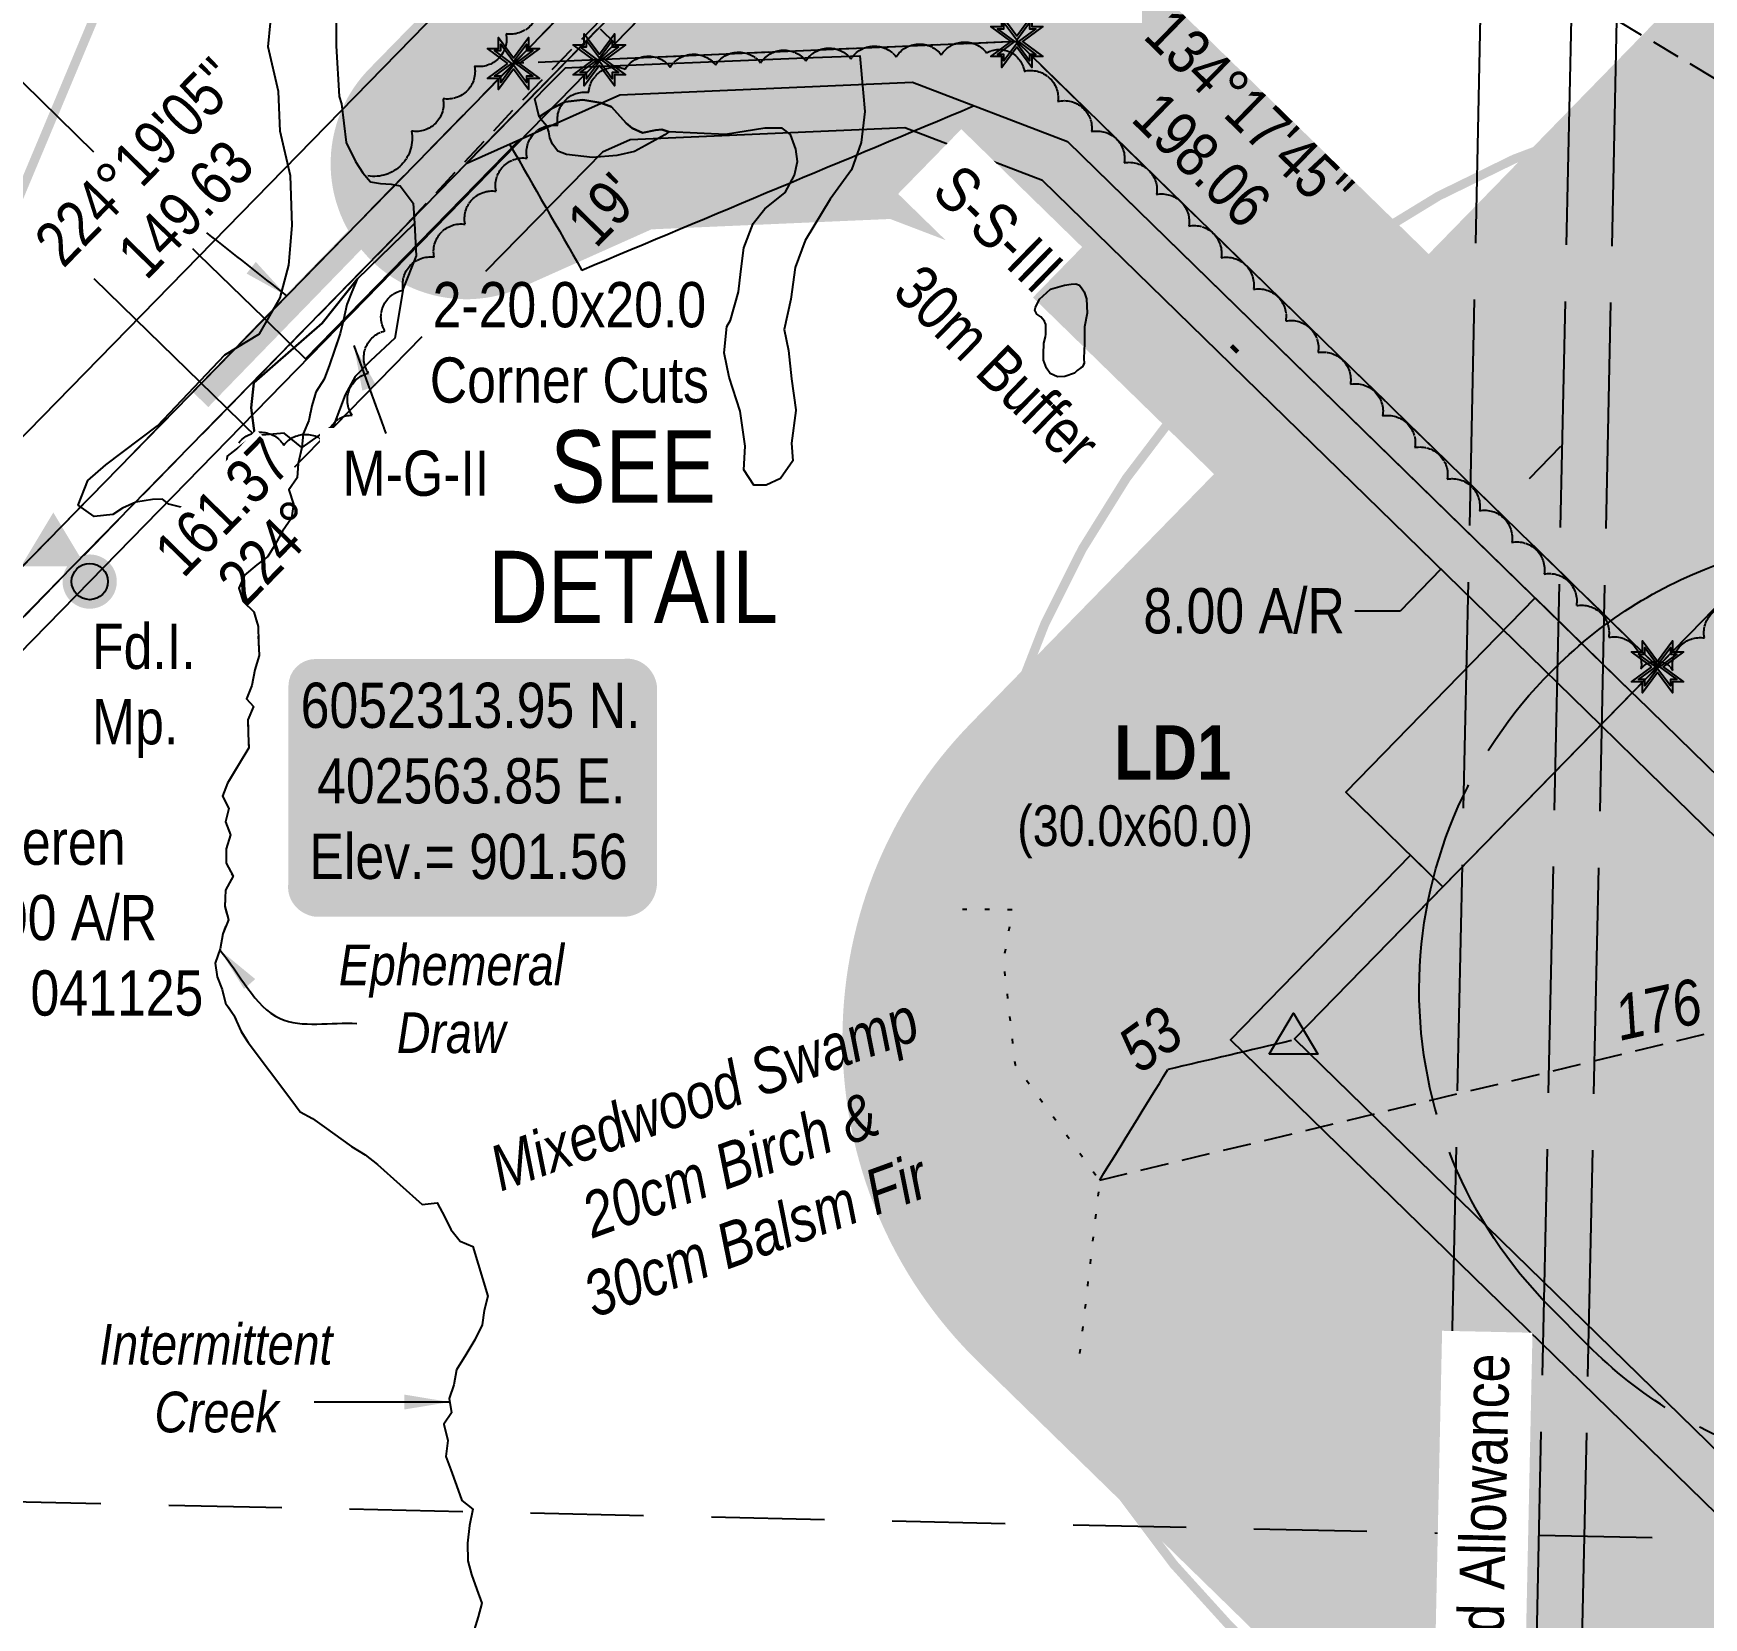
# Model space of a CAD drawing. Extents: x 393916 to 404684, y 6048329 to 6056646.
# Drawn here: x 402551.4 to 402920.7, y 6052084.9 to 6052435.2 of the extents above; entities that cross this region are included whole.
import ezdxf
from ezdxf.enums import TextEntityAlignment as Align

# ---------------------------------------------------------------- set-up
doc = ezdxf.new("R2010")
doc.units = 0
doc.header["$LTSCALE"] = 5
doc.header["$PDMODE"] = 34
doc.header["$PDSIZE"] = 0.03
for name, pattern in [('0', [1, 1, 0]), ('DASHDOT2', [12.7, 6.35, -3.175, 0, -3.175]), ('foc-ACCESSROAD', [3.75, 2.5, -1.25]), ('foc-BUFFER', [16.75, 15, -1.75]), ('foc-LSD', [8, 5, -3]), ('foc-TIELINE', [1.875, 1.25, -0.625]), ('foc-TOPO', [1, 0.2, -0.8]), ('foc-TOPO-ephemeral', [6.25, 3.125, -0.625, 0.625, -0.625, 0.625, -0.625]), ('foc-UNSURVEYED', [12.5, 10, -2.5]), ('UG_PIPE', [1.875, 1.25, -0.625])]:
    doc.linetypes.add(name, pattern=pattern)
doc.layers.get('Defpoints').update_dxf_attribs({"color": 9})
for name, color, linetype in [('AS-PIPE-UG', 44, 'UG_PIPE'), ('AS-ROADS', 254, 'Continuous'), ('AS-WILDLIFE', 131, 'DASHDOT2'), ('AUX-BUFFER', 7, 'foc-BUFFER'), ('C-RW', 13, 'Continuous'), ('DETAIL-T', 7, 'Continuous'), ('F-AR', 190, 'foc-ACCESSROAD'), ('F-RW', 190, 'Continuous'), ('F-WS', 190, 'foc-ACCESSROAD'), ('L-BD', 7, 'Continuous'), ('L-DETAIL-T', 3, 'Continuous'), ('L-MON', 1, 'Continuous'), ('L-ROAD-T', 7, 'Continuous'), ('L-SECTION-LSD', 7, 'foc-LSD'), ('L-TIE', 7, 'foc-TIELINE'), ('L-USEC', 7, 'foc-UNSURVEYED'), ('P-BUFFER-H 30m', 51, 'Continuous'), ('P-FNC BUFFER-T', 40, 'Continuous'), ('P-PROPOSED', 10, 'Continuous'), ('P-PROPOSED-H', 21, 'Continuous'), ('P-TEMP-BLOCKS', 250, 'Continuous'), ('P-TEMP-BLUE', 146, 'Continuous'), ('P-TXT', 4, 'Continuous'), ('T-BUSH', 110, '0'), ('T-CREEK', 160, 'Continuous'), ('T-CREEK-TEXT', 170, 'Continuous'), ('T-DRAW', 143, 'foc-TOPO-ephemeral'), ('T-LOW-AREA', 48, 'foc-TOPO'), ('T-TIE', 201, 'foc-TIELINE'), ('WETLAND', 143, 'Continuous'), ('WETLAND-T', 146, 'Continuous')]:
    doc.layers.add(name, color=color, linetype=linetype)
for name, color, linetype, lineweight in [('F-AR-T', 190, 'Continuous', 9), ('T-TEXT', 48, 'Continuous', 18), ('T-TIE-T', 201, 'Continuous', 18)]:
    doc.layers.add(name, color=color, linetype=linetype, lineweight=lineweight)
doc.layers.add('P-TEMP-BLUE-H', color=7, linetype='Continuous', true_color=0x99e6ff)
doc.styles.add('80', font='ARIALN.TTF', dxfattribs={"height": 10})
doc.styles.add('80CG', font='ARIALN.TTF', dxfattribs={"height": 10})
doc.styles.add('80L', font='ARIALN.TTF', dxfattribs={"height": 10})
doc.styles.add('80LS', font='ARIALNI.TTF', dxfattribs={"height": 10})
doc.styles.add('BOLD', font='ARIALNB.TTF')
doc.styles.add('foc-LtypeFont', font='ARIALN.TTF', dxfattribs={"height": 7.35})
doc.linetypes.add('foc-TOPO-flowdirection-NOLINE', pattern='A,0,[">",foc-LtypeFont,S=0.3,R=0,X=0,Y=-0.945],-20,[">",foc-LtypeFont,S=0.3,R=0,X=0,Y=-0.945],0', length=20)
doc.dimstyles.new('Compass 5 000', dxfattribs={"dimscale": 5, "dimtxt": 9, "dimasz": 2, "dimexe": 0.2, "dimexo": 0.0625, "dimgap": 0.5, "dimtad": 0, "dimtih": 1, "dimtoh": 1, "dimzin": 0, "dimdsep": 46, "dimtxsty": '80CG', "dimcen": 0.1, "dimse1": 1, "dimse2": 1, "dimclrd": 256, "dimclrt": 256, "dimaunit": 1, "dimadec": 4, "dimazin": 0, "dimtfac": 0.06, "dimtofl": 0, "dimtmove": 0, "dimatfit": 1, "dimfxl": 0.2, "dimtolj": 1, "dimtzin": 0, "dimlwd": -1, "dimarcsym": 0})

# ---------------------------------------------------------------- blocks, each defined once
blk = doc.blocks.new('fdia')
at = {"color": 255, "const_width": 1}
blk.add_lwpolyline([(-0.5, 0, 1), (0.5, 0, 1)], format="xyb", close=True, dxfattribs=at)
blk = doc.blocks.new('Fdiaa')
blk.add_blockref('fdia', (0, 0))
blk = doc.blocks.new('fdib')
at = {"color": 1, "const_width": 1.6}
blk.add_lwpolyline([(-0.4, 0, 1), (0.4, 0, 1)], format="xyb", close=True, dxfattribs=at)
at = {"color": 1}
blk.add_circle((0, 0), 0.8, dxfattribs=at)
blk = doc.blocks.new('Fdibb')
blk.add_blockref('fdib', (0, 0))
blk = doc.blocks.new('fdicc')
for name in ['Fdibb', 'Fdiaa']:
    blk.add_blockref(name, (0, 0))
blk = doc.blocks.new('FDI')
blk.add_blockref('fdicc', (0, 0))
blk = doc.blocks.new('*D432')
at = {"layer": 'Defpoints', "color": 0, "transparency": 16777216}
for p in [(402495.06, 6052262.15), (402497.86, 6052253.56), (402500.78, 6052256.56)]:
    blk.add_point(p, dxfattribs=at)
at = {"layer": 'F-AR-T', "transparency": 16777216}
for p, q in [((402484.98, 6052266.14), (402477.83, 6052273.13)), ((402505.01, 6052246.58), (402512.16, 6052239.59)), ((402512.16, 6052239.59), (402522.16, 6052239.59))]:
    blk.add_line(p, q, dxfattribs=at)
for points in [[(402486.15, 6052267.34), (402483.82, 6052264.95), (402492.13, 6052259.15)], [(402506.17, 6052247.77), (402503.84, 6052245.38), (402497.86, 6052253.56)]]:
    blk.add_solid(points, dxfattribs=at)
at = {"layer": 'F-AR-T', "transparency": 16777216, "insert": (402556.5, 6052239.59), "char_height": 10, "attachment_point": 5, "style": '80CG'}
blk.add_mtext('\\A1;Veren\\P8.00 A/R\\PLOC 041125', dxfattribs=at)
blk = doc.blocks.new('*U475')
h = blk.add_hatch(color=254)
edge = h.paths.add_edge_path()
edge.add_line((-34, -28.5), (34, -28.5))
edge.add_arc((34, -22.5), 6, 270, 360)
edge.add_line((40, -22.5), (40, 21))
edge.add_arc((34, 21), 6, 0, 90)
edge.add_line((34, 27), (-34, 27))
edge.add_arc((-34, 21), 6, 90, 180)
edge.add_line((-40, 21), (-40, -22.5))
edge.add_arc((-34, -22.5), 6, 180, 270)
at = {"color": 1, "flags": 128}
blk.add_lwpolyline([(-34, -28.5, 3, 3, 0), (34, -28.5, 3, 3, 0.414214), (40, -22.5, 3, 3, 0), (40, 21, 3, 0, 0.414214), (34, 27, 0, 0, 0), (-34, 27, 0, 0, 0.414214), (-40, 21, 0, 0, 0), (-40, -22.5, 0, 3, 0.414214)], format="xyseb", close=True, dxfattribs=at)
blk.add_lwpolyline([(-33.8, -12.03, 0, 10, 0), (0, 0, 5, 5, 0)], format="xyseb", dxfattribs=at)
at = {"color": 1, "style": '80'}
blk.add_attdef('ENTER_TEXT_001', (-35.99, -5), '', height=10, dxfattribs=at)
blk = doc.blocks.new('STRIA')
blk.add_hatch(color=255).paths.add_polyline_path([(-0.041, 1.521), (-1.475, -0.867), (1.392, -0.867)])
blk = doc.blocks.new('STRIAA')
blk.add_blockref('STRIA', (0, 0))
blk = doc.blocks.new('STRIB')
at = {"color": 1}
blk.add_solid([(-1.121, -0.667), (-0.041, 1.133), (1.039, -0.667)], dxfattribs=at)
blk = doc.blocks.new('STRIBB')
blk.add_blockref('STRIB', (0, 0))
blk = doc.blocks.new('STRICC')
for name in ['STRIAA', 'STRIBB']:
    blk.add_blockref(name, (0, 0))
blk = doc.blocks.new('fdspike')
blk.add_blockref('STRICC', (0, 0))
blk = doc.blocks.new('TEMP')
h = blk.add_hatch(color=255)
h.dxf.hatch_style = 1
h.paths.add_polyline_path([(0, 0.251), (-0.666, 1.152), (-0.666, 0.666), (-1.152, 0.666), (-0.251, 0), (-1.152, -0.666), (-0.666, -0.666), (-0.666, -1.152), (0, -0.251), (0.666, -1.152), (0.666, -0.666), (1.152, -0.666), (0.251, 0), (1.152, 0.666), (0.666, 0.666), (0.666, 1.152)])
h.paths.add_polyline_path([(0.566, 0.849), (0.566, 0.566), (0.849, 0.566), (0.083, 0), (0.849, -0.566), (0.566, -0.566), (0.566, -0.849), (0, -0.083), (-0.566, -0.849), (-0.566, -0.566), (-0.849, -0.566), (-0.083, 0), (-0.849, 0.566), (-0.566, 0.566), (-0.566, 0.849), (0, 0.083)], flags=16)
h = blk.add_hatch(color=1)
h.dxf.hatch_style = 1
h.paths.add_polyline_path([(0, 0.083), (-0.566, 0.849), (-0.566, 0.566), (-0.849, 0.566), (-0.083, 0), (-0.849, -0.566), (-0.566, -0.566), (-0.566, -0.849), (0, -0.083), (0.566, -0.849), (0.566, -0.566), (0.849, -0.566), (0.083, 0), (0.849, 0.566), (0.566, 0.566), (0.566, 0.849)])
at = {"color": 1}
for p, q in [((-0.083, 0), (0.083, 0)), ((0, 0.083), (0, -0.083))]:
    blk.add_line(p, q, dxfattribs=at)
at = {"color": 255, "flags": 128}
blk.add_lwpolyline([(-0.251, 0), (-1.152, 0.666), (-0.666, 0.666), (-0.666, 1.152), (0, 0.251), (0.666, 1.152), (0.666, 0.666), (1.152, 0.666), (0.251, 0), (1.152, -0.666), (0.666, -0.666), (0.666, -1.152), (0, -0.251), (-0.666, -1.152), (-0.666, -0.666), (-1.152, -0.666)], close=True, dxfattribs=at)
at = {"color": 1, "flags": 128}
blk.add_lwpolyline([(-0.083, 0), (-0.849, 0.566), (-0.566, 0.566), (-0.566, 0.849), (0, 0.083), (0.566, 0.849), (0.566, 0.566), (0.849, 0.566), (0.083, 0), (0.849, -0.566), (0.566, -0.566), (0.566, -0.849), (0, -0.083), (-0.566, -0.849), (-0.566, -0.566), (-0.849, -0.566)], close=True, dxfattribs=at)
blk = doc.blocks.new('TRIA')
blk.add_hatch(color=255).paths.add_polyline_path([(-0.041, 1.521), (-1.475, -0.867), (1.392, -0.867)])
blk = doc.blocks.new('TRIAA')
blk.add_blockref('TRIA', (0, 0))
blk = doc.blocks.new('TRIB')
at = {"color": 1}
blk.add_lwpolyline([(-1.121, -0.667), (-0.041, 1.133), (1.039, -0.667)], close=True, dxfattribs=at)
blk = doc.blocks.new('TRIBB')
blk.add_blockref('TRIB', (0, 0))
blk = doc.blocks.new('TRICC')
for name in ['TRIAA', 'TRIBB']:
    blk.add_blockref(name, (0, 0))
blk = doc.blocks.new('plspike')
blk.add_blockref('TRICC', (0, 0))
blk = doc.blocks.new('*U443')
at = {"true_color": 0x99e6ff}
h = blk.add_hatch(color=141, dxfattribs=at)
edge = h.paths.add_edge_path()
edge.add_line((-24, -20), (24, -20))
edge.add_arc((24, -14), 6, 270, 360)
edge.add_line((30, -14), (30, 12.5))
edge.add_arc((24, 12.5), 6, 0, 90)
edge.add_line((24, 18.5), (-24, 18.5))
edge.add_arc((-24, 12.5), 6, 90, 180)
edge.add_line((-30, 12.5), (-30, -14))
edge.add_arc((-24, -14), 6, 180, 270)
at = {"color": 250, "flags": 128}
blk.add_lwpolyline([(-24, -20, 3, 3, 0), (24, -20, 3, 3, 0.414214), (30, -14, 3, 3, 0), (30, 12.5, 3, 0, 0.414214), (24, 18.5, 0, 0, 0), (-24, 18.5, 0, 0, 0.414214), (-30, 12.5, 0, 0, 0), (-30, -14, 0, 3, 0.414214)], format="xyseb", close=True, dxfattribs=at)
at = {"flags": 128}
blk.add_lwpolyline([(24.25, -16.73, 0, 7.5, 0), (0, 0, 0, 0, 0)], format="xyseb", dxfattribs=at)
at = {"color": 250}
for tag, p, height, style in [('TEMP_AREA_W1_001', (-9.21, 2.24), 12, 'BOLD'), ('ENTER_TEXT_001', (-30.66, -12.47), 9, '80')]:
    blk.add_attdef(tag, p, '', height=height, dxfattribs=dict(at, style=style))
blk = doc.blocks.new('*D590')
at = {"layer": 'Defpoints', "color": 0, "transparency": 16777216}
for p in [(402869.62, 6052323.86), (402878.96, 6052325.91), (402873.38, 6052320.19)]:
    blk.add_point(p, dxfattribs=at)
at = {"layer": 'P-TXT', "transparency": 16777216}
for p, q in [((402882.19, 6052336.74), (402889.17, 6052343.9)), ((402862.63, 6052316.7), (402853.59, 6052307.43)), ((402853.59, 6052307.43), (402843.59, 6052307.43))]:
    blk.add_line(p, q, dxfattribs=at)
for points in [[(402880.99, 6052337.9), (402883.38, 6052335.57), (402875.2, 6052329.58)], [(402861.44, 6052317.86), (402863.83, 6052315.54), (402869.62, 6052323.86)]]:
    blk.add_solid(points, dxfattribs=at)
at = {"layer": 'P-TXT', "transparency": 16777216, "insert": (402819.11, 6052307.43), "char_height": 10, "attachment_point": 5, "style": '80CG'}
blk.add_mtext('\\A1;8.00 A/R', dxfattribs=at)

msp = doc.modelspace()

# ---------------------------------------------------------------- hatches: boundary and pattern name
at = {"layer": 'P-BUFFER-H 30m'}
h = msp.add_hatch(color=256, dxfattribs=at)
h.dxf.hatch_style = 1
edge = h.paths.add_edge_path()
edge.add_line((402812.459, 6052337.73), (402758.711, 6052282.645))
edge.add_arc((402830.255, 6052212.838), 99.958, 135.70396, 225.70396)
edge.add_line((402760.448, 6052141.294), (402949.252, 6051957.073))
edge.add_arc((403019.059, 6052028.617), 99.958, 225.70396, 315.70396)
edge.add_line((403090.603, 6051958.81), (403256.046, 6052128.369))
edge.add_arc((403184.502, 6052198.176), 99.958, 315.70396, 405.70396)
edge.add_line((403254.309, 6052269.719), (403065.505, 6052453.94))
edge.add_arc((402995.698, 6052382.396), 99.958, 45.70396, 135.70396)
edge.add_line((402924.154, 6052452.204), (402859.928, 6052386.38))
edge.add_line((402859.928, 6052386.38), (402789.772, 6052454.833))
edge.add_arc((402768.83, 6052433.37), 29.987, 45.70398, 92.48821)
edge.add_line((402767.528, 6052463.329), (402667.943, 6052459.002))
edge.add_arc((402669.244, 6052429.043), 29.987, 92.48821, 135.682)
edge.add_line((402647.789, 6052449.993), (402625.66, 6052427.331))
edge.add_arc((402647.115, 6052406.38), 29.987, 135.682, 294.0851)
edge.add_line((402659.353, 6052379.004), (402688.071, 6052391.841))
edge.add_line((402688.071, 6052391.841), (402740.848, 6052394.134))
edge.add_line((402740.848, 6052394.134), (402763.531, 6052385.471))
edge.add_line((402763.531, 6052385.471), (402812.459, 6052337.73))
at = {"layer": 'P-PROPOSED-H'}
h = msp.add_hatch(color=256, dxfattribs=at)
h.dxf.hatch_style = 1
h.paths.add_polyline_path([(402647.115, 6052406.38), (402681.055, 6052421.552), (402745.749, 6052424.363), (402780.03, 6052411.269), (402904.945, 6052289.386), (402910.53, 6052295.11), (402768.83, 6052433.37), (402669.244, 6052429.043)])
h = msp.add_hatch(color=256, dxfattribs=at)
h.dxf.hatch_style = 1
h.paths.add_polyline_path([(402995.698, 6052382.396), (403184.502, 6052198.176), (403019.059, 6052028.617), (402830.255, 6052212.838)])
at = {"layer": 'P-TEMP-BLUE-H'}
h = msp.add_hatch(color=256, dxfattribs=at)
h.dxf.hatch_style = 1
h.paths.add_polyline_path([(402863.061, 6052246.46), (402830.255, 6052212.838), (403019.059, 6052028.617), (403184.502, 6052198.176), (402995.698, 6052382.396), (403002.678, 6052389.551), (403198.637, 6052198.349), (403019.233, 6052014.482), (402816.12, 6052212.664), (402855.907, 6052253.441)])
h = msp.add_hatch(color=256, dxfattribs=at)
h.dxf.hatch_style = 1
h.paths.add_polyline_path([(402883.482, 6052310.329), (402904.945, 6052289.386), (402863.061, 6052246.46), (402841.598, 6052267.402)], flags=17)

# ---------------------------------------------------------------- linework, layer by layer
at = {"layer": 'AS-PIPE-UG', "flags": 128}
msp.add_lwpolyline([(402755.043, 6052519.307), (402745.071, 6052509.126), (402732.102, 6052495.696), (402718.977, 6052481.891), (402705.113, 6052467.291), (402692.558, 6052454.455), (402657.836, 6052418.632), (402632.858, 6052391.748), (402593.097, 6052351.028)], dxfattribs=at)
at = {"layer": 'AS-ROADS', "const_width": 4.998, "flags": 128}
msp.add_lwpolyline([(402588.288, 6052354.284), (402666.667, 6052435.028), (402730.363, 6052497.461), (402753.774, 6052521.053)], dxfattribs=at)
at = {"layer": 'AS-WILDLIFE', "const_width": 2, "flags": 128}
msp.add_lwpolyline([(402254.109, 6051614.689), (402462.364, 6052193.918), (402636.923, 6052610.789)], dxfattribs=at)
at = {"layer": 'AUX-BUFFER', "color": 251, "linetype": 'foc-BUFFER', "flags": 128}
msp.add_lwpolyline([(402864.014, 6052043.679, 1.999, 1.999, -0.0634395), (402824.24, 6052074.635, 1.999, 1.999, 0), (402815.897, 6052083.023, 1.999, 1.999, -0.4142136), (402816.651, 6052365.039, 1.999, 1.999, 0), (402817.36, 6052365.744, 1.999, 1.999, -0.2138376), (402969.936, 6052423.416, 1.999, 1.999, -0.0896409), (403040.533, 6052416.517, 1.999, 1.999, -0.1718166), (403161.253, 6052360.411, 1.999, 1.999, 0), (403190.521, 6052331.724, 1.999, 1.999, -0.4142136), (403193.349, 6052049.722, 1.999, 1.999, 0), (403192.65, 6052049.008, 1.999, 1.999, -0.3439473), (402949.481, 6052016.504, 1.999, 1.999, -0.0957527), (402876.579, 6052036.835, 1.999, 1.999, -0.0957527)], format="xyseb", dxfattribs=at)
msp.add_lwpolyline([(403021.944, 6052317.453, -0.195583), (403091.285, 6052289.025), (403120.553, 6052260.338, -0.4142136), (403121.963, 6052119.69), (403121.264, 6052118.976, -0.4119472), (402981.168, 6052117.029, -0.240743), (402895.11, 6052145.126), (402886.766, 6052153.515, -0.4142136), (402887.143, 6052294.169), (402887.851, 6052294.874, -0.2325708), (402971.013, 6052322.96, -0.1309767), (403021.944, 6052317.453)], format="xyb", close=True, dxfattribs=at)
at = {"layer": 'C-RW'}
for points in [[(402390.35, 6052143.535), (402560.301, 6052317.476), (402676.489, 6052436.43), (402682.083, 6052442.157), (402742.728, 6052504.248), (402748.74, 6052510.401), (402757.519, 6052519.393), (402767.385, 6052529.495), (402816.261, 6052529.948), (402823.175, 6052536.834), (402881.963, 6052595.384), (402901.106, 6052614.45), (402903.479, 6052616.813), (402903.645, 6052668.381), (402913.797, 6052678.718), (403003.113, 6052769.683)], [(403006.685, 6052766.188), (402975.859, 6052734.795), (402913.652, 6052671.507), (402913.46, 6052612.644), (402912.457, 6052611.644), (402881.675, 6052580.964), (402820.415, 6052519.907), (402764.52, 6052519.46), (402755.543, 6052510.262), (402685.637, 6052438.676), (402680.05, 6052432.955), (402676.558, 6052429.385), (402563.874, 6052313.98), (402393.64, 6052139.773)], [(402106.062, 6052524.668), (402106.105, 6052524.659), (402541.376, 6052431.76), (402564.684, 6052409.001)], [(402586.581, 6052387.62), (402587.935, 6052386.298), (402602.256, 6052372.315), (402607.98, 6052366.727), (402611.549, 6052363.242), (402658.993, 6052411.694), (402681.055, 6052421.553), (402745.749, 6052424.363), (402780.03, 6052411.269), (402876.25, 6052317.381), (402904.942, 6052289.384), (402905.803, 6052288.544), (402976.774, 6052219.293), (402969.793, 6052212.14), (402905.511, 6052274.864), (402897.962, 6052282.23), (402875.958, 6052303.7), (402774.529, 6052402.67), (402744.114, 6052414.287), (402683.393, 6052411.649), (402677.209, 6052408.884), (402651.397, 6052382.501)], [(402637.295, 6052368.087), (402608.311, 6052338.462), (402597.562, 6052348.958), (402593.991, 6052352.445), (402588.266, 6052358.033), (402573.945, 6052372.018), (402564.831, 6052380.917)]]:
    msp.add_lwpolyline(points, dxfattribs=at)
at = {"layer": 'F-AR', "flags": 128}
msp.add_lwpolyline([(401958.523, 6051983.923), (402045.397, 6051982.474), (402066.561, 6051981.501), (402193.942, 6051975.629), (402305.035, 6052088.822), (402380.027, 6052154.426), (402482.807, 6052259.62), (402487.819, 6052254.738), (402554.58, 6052323.064), (402731.434, 6052504.133), (402737.777, 6052510.626), (402746.226, 6052519.279), (402761.663, 6052535.084), (402793.138, 6052567.17), (402870.138, 6052645.65), (402883.234, 6052659.011), (402897.87, 6052673.914), (402914.029, 6052690.374), (402997.415, 6052775.297), (403110.346, 6052888.249), (403191.113, 6052969.611), (403205.845, 6052984.447), (403206.05, 6052973.274), (403205.397, 6052972.62), (403191.322, 6052958.446), (403123.373, 6052890.018), (403116.058, 6052882.653), (403115.278, 6052881.872), (403003.113, 6052769.683), (402913.797, 6052678.718), (402903.609, 6052668.343), (402883.001, 6052647.355), (402875.795, 6052640.013), (402798.799, 6052561.52), (402767.385, 6052529.495), (402757.519, 6052519.393), (402748.74, 6052510.401), (402742.728, 6052504.248), (402682.083, 6052442.157), (402676.489, 6052436.429), (402560.301, 6052317.476), (402390.35, 6052143.535), (402315.349, 6052077.923), (402213.882, 6051974.578), (402371.473, 6051966.554), (402388.619, 6051965.738), (402610.363, 6051957.022), (402611.266, 6051956.981), (402616.431, 6051961.688), (402619.131, 6051964.149), (402679.021, 6051960.972), (402681.401, 6051958.341), (402686.134, 6051953.114), (402860.817, 6051944.11)], dxfattribs=at)
msp.add_lwpolyline([(402685.637, 6052438.676), (402680.05, 6052432.955), (402676.489, 6052436.43), (402682.083, 6052442.157), (402685.637, 6052438.676)], close=True, dxfattribs=at)
at = {"layer": 'F-RW'}
for points in [[(402487.46, 6052283.02), (402710.371, 6052511.187)], [(402726.616, 6052499.199), (402554.578, 6052323.069), (402487.819, 6052254.738)]]:
    msp.add_lwpolyline(points, dxfattribs=at)
at = {"layer": 'F-WS', "flags": 128}
msp.add_lwpolyline([(403113.626, 6052503.259), (402910.53, 6052295.11), (402768.83, 6052433.37), (402676.539, 6052429.36), (402680.086, 6052432.991), (402685.67, 6052438.71), (402755.546, 6052510.265), (402764.52, 6052519.46), (402820.391, 6052519.907), (402881.626, 6052580.938), (402912.394, 6052611.605), (402913.397, 6052612.605), (402913.589, 6052671.443), (402975.769, 6052734.704), (403162.14, 6052552.98), (403113.626, 6052503.259)], close=True, dxfattribs=at)
at = {"layer": 'L-SECTION-LSD'}
for p, q in [((402061.462, 6052121.167), (402864.226, 6052103.566)), ((402884.331, 6052103.12), (403687.083, 6052085.519))]:
    msp.add_line(p, q, dxfattribs=at)
at = {"layer": 'L-TIE'}
for p, q in [((402764.52, 6052519.46), (402995.533, 6052382.227)), ((402669.244, 6052429.043), (402657.57, 6052428.535))]:
    msp.add_line(p, q, dxfattribs=at)
at = {"layer": 'L-USEC'}
for p, q in [((402855.632, 6051701.477), (402872.817, 6052505.635)), ((402875.739, 6051701.048), (402892.923, 6052505.205)), ((402885.788, 6051700.816), (402902.972, 6052504.973))]:
    msp.add_line(p, q, dxfattribs=at)
at = {"layer": 'P-PROPOSED'}
msp.add_lwpolyline([(402995.698, 6052382.396), (403184.502, 6052198.176), (403019.059, 6052028.617), (402830.255, 6052212.838)], close=True, dxfattribs=at)
at = {"layer": 'P-TEMP-BLUE'}
for points in [[(402863.061, 6052246.46), (402830.255, 6052212.838), (403019.059, 6052028.617), (403184.502, 6052198.176), (402995.698, 6052382.396), (403002.678, 6052389.551), (403198.637, 6052198.349), (403019.233, 6052014.482), (402816.12, 6052212.664), (402855.907, 6052253.441)], [(402883.482, 6052310.329), (402904.945, 6052289.386), (402863.061, 6052246.46), (402841.598, 6052267.402)]]:
    msp.add_lwpolyline(points, close=True, dxfattribs=at)
at = {"layer": 'T-BUSH', "flags": 128}
for points in [[(402747.453, 6052527.3, -0.5205671), (402740.458, 6052520.159, -0.5205671), (402733.464, 6052513.018, -0.5205671), (402726.47, 6052505.877, -0.5205671), (402719.437, 6052498.774, -0.5205671), (402712.371, 6052491.704, -0.5205671), (402705.305, 6052484.633, -0.5205671), (402698.24, 6052477.563, -0.5205671), (402691.174, 6052470.493, -0.5205671), (402684.108, 6052463.422, -0.5205671), (402677.042, 6052456.352, -0.5205671), (402669.976, 6052449.281, -0.5205671), (402662.911, 6052442.211, -0.5205671), (402655.913, 6052435.073, -0.5205671), (402648.947, 6052427.904, -0.5205671), (402641.981, 6052420.736, -0.5205671), (402635.015, 6052413.567, -0.5205671), (402625.383, 6052403.655, -0.5205671)], [(402596.799, 6052344.616, -0.5205671), (402606.783, 6052344.145, -0.5205671), (402616.768, 6052343.674, -0.5205671), (402621.853, 6052350.745, -0.5205671), (402625.481, 6052360.059, -0.5205671), (402629.108, 6052369.374, -0.5205671), (402633.189, 6052378.402, -0.5205671), (402640.028, 6052385.692, -0.5205671), (402646.867, 6052392.982, -0.5205671), (402653.707, 6052400.272, -0.5205671), (402660.546, 6052407.562, -0.5205671), (402667.385, 6052414.851, -0.5205671), (402674.224, 6052422.141, -0.5205671), (402682.248, 6052427.288, -0.5205671), (402692.234, 6052427.737, -0.5205671), (402702.219, 6052428.187, -0.5205671), (402712.205, 6052428.636, -0.5205671), (402722.191, 6052429.086, -0.5205671), (402732.176, 6052429.535, -0.5205671), (402742.162, 6052429.985, -0.5205671), (402752.148, 6052430.434, -0.5205671), (402762.133, 6052430.884, -0.5205671), (402770.506, 6052426.817, -0.5205671), (402777.946, 6052420.143, -0.5205671), (402785.387, 6052413.468, -0.5205671), (402792.613, 6052406.563, -0.5205671), (402799.753, 6052399.569, -0.5205671), (402806.894, 6052392.574, -0.5205671), (402814.034, 6052385.579, -0.5205671), (402821.175, 6052378.584, -0.5205671), (402828.316, 6052371.59, -0.5205671), (402835.456, 6052364.595, -0.5205671), (402842.597, 6052357.6, -0.5205671), (402849.738, 6052350.605, -0.5205671), (402856.878, 6052343.611, -0.5205671), (402864.019, 6052336.616, -0.5205671), (402871.16, 6052329.621, -0.5205671), (402878.3, 6052322.626, -0.5205671), (402885.441, 6052315.632, -0.5205671), (402892.582, 6052308.637, -0.5205671), (402899.722, 6052301.642, -0.5205671), (402906.863, 6052294.647, -0.5205671), (402913.92, 6052294.313, -0.5205671), (402920.882, 6052301.485, -0.5205671), (402927.845, 6052308.657, -0.5205671), (402934.808, 6052315.829, -0.5205671), (402941.77, 6052323, -0.5205671), (402948.733, 6052330.172, -0.5205671), (402955.696, 6052337.344, -0.5205671), (402962.658, 6052344.516, -0.5205671), (402969.621, 6052351.688, -0.5205671), (402976.584, 6052358.86, -0.5205671), (402983.546, 6052366.032, -0.5205671), (402990.509, 6052373.204, -0.5205671), (402997.472, 6052380.376, -0.5205671), (403004.434, 6052387.548, -0.5205671), (403011.397, 6052394.72, -0.5205671), (403020.504, 6052404.1, -0.5205671)]]:
    msp.add_lwpolyline(points, format="xyb", dxfattribs=at)
at = {"layer": 'T-CREEK', "flags": 128}
msp.add_lwpolyline([(402598.855, 6052212.049), (402608.31, 6052199.473), (402610.383, 6052196.738), (402613.129, 6052195.232), (402615.674, 6052193.378), (402621.763, 6052189.073), (402624.76, 6052187.228), (402627.524, 6052185.054), (402637.35, 6052176.235), (402640.675, 6052176.609), (402642.351, 6052173.419), (402643.725, 6052170.7), (402645.77, 6052168.133), (402648.565, 6052166.922), (402651.873, 6052155.962), (402651.104, 6052152.75), (402650.628, 6052149.607), (402649.038, 6052146.264), (402647.029, 6052143.005), (402644.987, 6052139.691), (402644.387, 6052136.309), (402643.322, 6052133.345), (402643.825, 6052130.162), (402642.123, 6052127.638), (402643.058, 6052124.056), (402642.573, 6052120.523), (402643.673, 6052117.568), (402644.934, 6052114.091), (402646.101, 6052110.801), (402648.537, 6052108.856), (402647.845, 6052105.235), (402647.362, 6052101.294), (402647.43, 6052097.452), (402648.291, 6052094.373), (402649.426, 6052091.065), (402650.535, 6052088.035), (402649.727, 6052085.029), (402639.537, 6052051.799)], dxfattribs=at)
at = {"layer": 'T-CREEK', "linetype": 'foc-TOPO-flowdirection-NOLINE', "flags": 128}
msp.add_lwpolyline([(402598.855, 6052212.049), (402608.31, 6052199.473), (402610.383, 6052196.738), (402613.129, 6052195.232), (402615.674, 6052193.378), (402621.763, 6052189.073), (402624.76, 6052187.228), (402627.524, 6052185.054), (402637.35, 6052176.235), (402640.675, 6052176.609), (402642.351, 6052173.419), (402643.725, 6052170.7), (402645.77, 6052168.133), (402648.565, 6052166.922), (402651.873, 6052155.962), (402651.104, 6052152.75), (402650.628, 6052149.607), (402649.038, 6052146.264), (402647.029, 6052143.005), (402644.987, 6052139.691), (402644.387, 6052136.309), (402643.322, 6052133.345), (402643.825, 6052130.162), (402642.123, 6052127.638), (402643.058, 6052124.056), (402642.573, 6052120.523), (402643.673, 6052117.568), (402644.934, 6052114.091), (402646.101, 6052110.801), (402648.537, 6052108.856), (402647.845, 6052105.235), (402647.362, 6052101.294), (402647.43, 6052097.452), (402648.291, 6052094.373), (402649.426, 6052091.065), (402650.535, 6052088.035), (402649.727, 6052085.029), (402639.537, 6052051.799), (402637.498, 6052049.115), (402637.799, 6052047.087), (402636.484, 6052043.98), (402634.043, 6052041.657), (402631.67, 6052038.981), (402630.788, 6052035.995), (402630.803, 6052032.173), (402631.799, 6052028.441), (402631.554, 6052025.051), (402633.968, 6052023.089), (402633.59, 6052019.535), (402632.892, 6052016.118), (402634.167, 6052013.308), (402635.984, 6052010.635), (402636.373, 6052007.194), (402638.407, 6052004.145), (402639.954, 6051999.938), (402640.056, 6051996.67), (402641.515, 6051992.892), (402642.283, 6051989.499), (402640.633, 6051986.418), (402638.554, 6051983.846), (402636.522, 6051981.014), (402637.037, 6051977.905), (402636.483, 6051974.67), (402635.66, 6051971.442), (402637.712, 6051968.689), (402637.843, 6051965.273), (402637.731, 6051961.546), (402640.43, 6051958.873), (402641.807, 6051955.763)], dxfattribs=at)
at = {"layer": 'T-DRAW', "flags": 128}
msp.add_lwpolyline([(402622.959, 6052380.835), (402621.8, 6052378.003), (402620.706, 6052375.207), (402619.999, 6052371.864), (402619.255, 6052368.782), (402617.969, 6052365.099), (402616.845, 6052361.877), (402615.711, 6052358.729), (402613.862, 6052355.837), (402613, 6052352.832), (402612.284, 6052349.563), (402611.079, 6052346.621), (402610.789, 6052343.603), (402609.949, 6052340.096), (402609.698, 6052336.93), (402607.885, 6052334.26), (402608.915, 6052331.047), (402608.45, 6052327.977), (402606.462, 6052325.126), (402604.89, 6052322.154), (402603.251, 6052319.536), (402600.777, 6052317.679), (402598.079, 6052315.362), (402596.854, 6052312.494), (402597.771, 6052309.562), (402600.123, 6052307.248), (402601.11, 6052304.055), (402601.144, 6052300.622), (402601.348, 6052297.575), (402600.365, 6052294.424), (402599.667, 6052291.007), (402598.537, 6052288.063), (402600.072, 6052286.304), (402598.792, 6052283.382), (402598.908, 6052280.263), (402599.014, 6052277.162), (402594.292, 6052269.379), (402593.24, 6052266.526), (402594.592, 6052263.789), (402593.893, 6052260.836), (402594.963, 6052257.974), (402594.035, 6052254.896), (402594.052, 6052251.686), (402595.573, 6052248.815), (402593.881, 6052245.716), (402593.719, 6052242.195), (402594.516, 6052239.191), (402593.276, 6052236.101), (402592.709, 6052232.737), (402591.585, 6052229.57), (402592.006, 6052226.593), (402593.119, 6052223.786), (402593.883, 6052220.746), (402595.722, 6052218.09), (402597.262, 6052214.607), (402598.855, 6052212.049)], dxfattribs=at)
at = {"layer": 'T-LOW-AREA', "flags": 128}
msp.add_lwpolyline([(402756.805, 6052241.553), (402767.908, 6052241.448), (402765.854, 6052230.051), (402768.451, 6052207.192), (402787.182, 6052181.602), (402782.724, 6052143.114)], dxfattribs=at)
at = {"layer": 'T-TIE'}
msp.add_line((402787.182, 6052181.602), (402958.477, 6052222.927), dxfattribs=at)
at = {"layer": 'WETLAND'}
msp.add_lwpolyline([(402618.313, 6052438.749), (402618.313, 6052432.427), (402619.043, 6052421.241), (402619.503, 6052419.628), (402620.591, 6052411.075), (402622.639, 6052406.877), (402624.277, 6052404.317), (402625.915, 6052402.372), (402628.168, 6052401.962), (402630.523, 6052401.86), (402632.468, 6052401.45), (402635.392, 6052397.614), (402635.634, 6052393.145), (402622.96, 6052380.854), (402615.227, 6052371.098), (402604.845, 6052362.037), (402600.125, 6052357.884), (402599.559, 6052352.41), (402600.37, 6052346.156), (402599.908, 6052346.114), (402594.255, 6052341.718), (402593.627, 6052336.38), (402591.743, 6052331.355), (402586.405, 6052329.785), (402581.38, 6052331.041), (402579.966, 6052332.173), (402577.715, 6052332.079), (402574.017, 6052331.531), (402571.141, 6052330.161), (402568.949, 6052328.791), (402564.84, 6052328.38), (402561.279, 6052330.846), (402563.47, 6052336.325), (402567.442, 6052339.749), (402578.811, 6052348.379), (402593.724, 6052364.105), (402593.724, 6052364.105), (402601.413, 6052368.748), (402605.972, 6052376.727), (402607.872, 6052383.946), (402608.632, 6052392.685), (402608.252, 6052403.703), (402605.972, 6052413.582), (402605.592, 6052422.321), (402603.313, 6052432.199), (402603.822, 6052437.499)], dxfattribs=at)
for points in [[(402664.889, 6052423.359), (402669.054, 6052427.592), (402670.483, 6052427.65), (402720.178, 6052429.664), (402723.853, 6052429.813), (402734.13, 6052430.23), (402734.86, 6052422.031), (402735.269, 6052417.935), (402734.45, 6052411.075), (402732.3, 6052405.034), (402727.59, 6052398.481), (402722.061, 6052389.368), (402719.808, 6052383.429), (402718.859, 6052376.387), (402717.415, 6052369.69), (402718.374, 6052365.05), (402719.014, 6052358.81), (402719.974, 6052351.931), (402720.01, 6052351.76), (402719.022, 6052344.594), (402719.305, 6052340.628), (402716.615, 6052336.732), (402713.415, 6052335.292), (402710.695, 6052335.292), (402708.455, 6052338.652), (402708.775, 6052343.932), (402707.655, 6052351.611), (402705.256, 6052359.13), (402704.136, 6052364.57), (402704.72, 6052370.387), (402705.576, 6052371.769), (402707.335, 6052378.009), (402707.815, 6052382.488), (402708.455, 6052387.768), (402710.561, 6052393.112), (402713.114, 6052396.361), (402717.658, 6052400.017), (402719.706, 6052403.805), (402720.32, 6052406.877), (402720.013, 6052409.539), (402718.784, 6052412.816), (402716.941, 6052414.249), (402713.153, 6052414.249), (402704.446, 6052412.845), (402691.873, 6052413.379), (402690.392, 6052413.955), (402688.992, 6052413.79), (402686.101, 6052413.215), (402683.762, 6052414.186), (402682.504, 6052415.323), (402679.265, 6052418.939), (402676.906, 6052419.79), (402672.859, 6052420.482), (402668.985, 6052420.068), (402667.227, 6052419.158), (402666.197, 6052418.625), (402663.216, 6052416.685), (402662.302, 6052420.696), (402664.889, 6052423.359)], [(402663.879, 6052417.117), (402665.374, 6052418.089), (402666.197, 6052418.625), (402667.227, 6052419.158), (402668.985, 6052420.068), (402672.859, 6052420.482), (402676.906, 6052419.79), (402679.265, 6052418.939), (402682.504, 6052415.323), (402683.762, 6052414.186), (402686.101, 6052413.215), (402688.992, 6052413.79), (402690.392, 6052413.955), (402691.873, 6052413.379), (402690.995, 6052412.713), (402686.736, 6052410.354), (402684.311, 6052409.043), (402680.445, 6052408.192), (402675.006, 6052407.733), (402673.089, 6052407.961), (402669.3, 6052408.411), (402667.384, 6052409.129), (402666.159, 6052410.682), (402665.569, 6052412.058), (402665.373, 6052413.368), (402664.979, 6052414.614), (402663.997, 6052415.728), (402663.216, 6052416.685), (402663.879, 6052417.117)], [(402600.37, 6052346.156), (402599.559, 6052352.41), (402600.125, 6052357.884), (402604.845, 6052362.037), (402615.227, 6052371.098), (402622.96, 6052380.854), (402635.634, 6052393.145), (402636.02, 6052385.995), (402633.194, 6052378.772), (402631.31, 6052367.782), (402625.971, 6052362.757), (402622.517, 6052359.303), (402620.319, 6052355.221), (402617.807, 6052348.626), (402610.789, 6052343.603), (402606.816, 6052346.742), (402600.37, 6052346.156)], [(402780.862, 6052379.688), (402781.917, 6052379.807), (402782.718, 6052379.47), (402783.306, 6052378.665), (402783.753, 6052378.053), (402784.29, 6052376.45), (402784.389, 6052373.33), (402783.796, 6052370.263), (402783.782, 6052366.571), (402783.691, 6052363.327), (402783.769, 6052362.206), (402783.547, 6052361.78), (402783.356, 6052361.412), (402783.269, 6052361.373), (402782.972, 6052361.241), (402782.205, 6052360.645), (402781.608, 6052360.005), (402779.489, 6052359.337), (402777.851, 6052359.235), (402776.212, 6052359.951), (402775.393, 6052361.18), (402774.779, 6052362.921), (402774.779, 6052364.252), (402774.814, 6052366.699), (402775.219, 6052368.04), (402775.3, 6052368.701), (402775.273, 6052370.003), (402775.257, 6052370.789), (402775.122, 6052371.138), (402774.998, 6052371.457), (402774.959, 6052371.556), (402774.192, 6052372.494), (402773.297, 6052373.091), (402772.87, 6052373.943), (402772.994, 6052374.561), (402773.892, 6052376.412), (402776.271, 6052378.591), (402776.286, 6052378.605), (402779.396, 6052379.522), (402780.862, 6052379.688)]]:
    msp.add_lwpolyline(points, close=True, dxfattribs=at)

# ---------------------------------------------------------------- block references
at = {"layer": 'DETAIL-T'}
ref = msp.add_blockref('*U475', (402647.788, 6052269.833), dxfattribs=at)
ref.add_attrib('ENTER_TEXT_001', '6052313.95 N.', (402610.493, 6052281.605), dxfattribs={"layer": '0', "color": 1, "height": 10, "style": '80'})
ref.add_attrib('ENTER_TEXT_002', '402563.85 E.', (402614.132, 6052264.897), dxfattribs={"layer": '0', "color": 1, "height": 10, "style": '80'})
ref.add_attrib('ENTER_TEXT_003', 'Elev.= 901.56', (402612.413, 6052248.19), dxfattribs={"layer": '0', "color": 1, "height": 10, "style": '80'})
at = {"layer": 'L-MON'}
for name, p, xscale, yscale, zscale in [('TEMP', (402768.84, 6052433.362), 4.997886449999989, 4.997886449999989, 4.997886449999989), ('TEMP', (402657.57, 6052428.535), 4.997886449999975, 4.997886449999975, 4.997886449999975), ('TEMP', (402676.54, 6052429.348), 4.997886449999989, 4.997886449999989, 4.997886449999989), ('fdspike', (402556.018, 6052321.634), 4.997886449999975, 4.997886449999975, 4.997886449999975), ('TEMP', (402910.535, 6052295.113), 4.997886449999989, 4.997886449999989, 4.997886449999989), ('plspike', (402830.242, 6052212.827), 4.999999999999972, 4.999999999999972, 4.999999999999972)]:
    msp.add_blockref(name, p, dxfattribs=dict(at, xscale=xscale, yscale=yscale, zscale=zscale))
at = {"layer": 'P-TEMP-BLOCKS', "xscale": 0.99957729, "yscale": 0.99957729, "zscale": 0.99957729}
msp.add_blockref('*U443', (402799.587, 6052267.936), dxfattribs=at).add_auto_attribs({'TEMP_AREA_W1_001': 'LD1', 'ENTER_TEXT_001': '(30.0x60.0)'})

# ---------------------------------------------------------------- texts
at = {"layer": 'L-BD', "style": '80L'}
for s, height, rotation, p in [("134°17'45''", 9.99577, 315.704, (402820.314, 6052418.05)), ("224°19'05''", 9.99577, 45.682, (402574.289, 6052406.837)), ('198.06', 9.9958, 315.704, (402809.843, 6052407.318)), ('149.63', 9.9958, 45.682, (402585.017, 6052396.361)), ("19'", 9.9958, 45.682, (402677.393, 6052396.263))]:
    msp.add_text(s, height=height, rotation=rotation, dxfattribs=at).set_placement(p, align=Align.MIDDLE)
at = {"layer": 'L-DETAIL-T', "insert": (402684.015, 6052326.096), "char_height": 15.9932, "width": 63.60923, "attachment_point": 5, "style": '80CG'}
msp.add_mtext('SEE\\PDETAIL', dxfattribs=at)
at = {"layer": 'P-FNC BUFFER-T', "insert": (402747.992, 6052384.805), "char_height": 9.9915, "attachment_point": 1, "rotation": 315.70398, "style": '80L'}
msp.add_mtext_dynamic_manual_height_columns('30m Buffer', width=63.45206, gutter_width=50.021, heights=[0], dxfattribs=at)
at = {"layer": 'P-TXT', "insert": (402669.909, 6052366.783), "char_height": 9.99577, "width": 61.37691, "attachment_point": 5, "style": '80CG'}
msp.add_mtext('\\A1;2-20.0x20.0\\PCorner Cuts', dxfattribs=at)
at = {"layer": 'T-CREEK-TEXT', "char_height": 8.9962, "attachment_point": 1, "style": '80L'}
for s, width, insert in [('\\pi0.30416;{\\fArial Narrow|b0|i1|c0|p34;Ephemeral \\P\\pi13.139;Draw}', 50.38195, (402618.618, 6052233.696)), ('\\pi0.30452;{\\fArial Narrow|b0|i1|c0|p34;Intermittent \\P\\pi12.486;Creek}', 52.07022, (402565.686, 6052149.826))]:
    msp.add_mtext_dynamic_manual_height_columns(s, width=width, gutter_width=45.019, heights=[0], dxfattribs=dict(at, insert=insert))
at = {"layer": 'T-TEXT', "insert": (402692.278, 6052221.065), "char_height": 9.99577, "width": 104.82645, "attachment_point": 2, "rotation": 20, "style": '80LS'}
msp.add_mtext('\\P{\\C146;Mixedwood Swamp\\P\\C110;20cm Birch &\\P30cm Balsm Fir}', dxfattribs=at)
at = {"layer": 'T-TIE-T', "char_height": 9.98779, "width": 12.8401, "attachment_point": 2, "style": '80L'}
for s, insert, rotation in [('{\\fArial Narrow|b0|i1|c0|p34;176}', (402909.509, 6052224.234), 12.58995), ('{\\fArial Narrow|b0|i1|c0|p34;53}', (402795.396, 6052216.772), 35.85265)]:
    msp.add_mtext(s, dxfattribs=dict(at, insert=insert, rotation=rotation))

# ---------------------------------------------------------------- dimensions: what is measured, and where the dimension line sits
at = {"layer": 'F-AR-T'}
dim = msp.add_linear_dim(base=(402497.856, 6052253.565), p1=(402495.063, 6052262.152), p2=(402500.784, 6052256.562), angle=315.66469, text='Veren\\P8.00 A/R\\PLOC 041125', dimstyle='Compass 5 000', dxfattribs=at)
dim.commit()
dim.dimension.update_dxf_attribs({"geometry": '*D432', "text_midpoint": (402556.496, 6052239.588), "dimtype": 161})
at = {"layer": 'P-TXT'}
dim = msp.add_linear_dim(base=(402869.617, 6052323.857), p1=(402878.965, 6052325.909), p2=(402873.38, 6052320.185), angle=225.70398, text='8.00 A/R', dimstyle='Compass 5 000', dxfattribs=at)
dim.commit()
dim.dimension.update_dxf_attribs({"geometry": '*D590', "text_midpoint": (402819.108, 6052307.43), "dimtype": 161})

# ---------------------------------------------------------------- leaders
at = {"layer": 'L-BD', "path_type": 1}
msp.add_leader([(402607.408, 6052377.15), (402589.783, 6052391.093)], dimstyle='Compass 5 000', override={"dimgap": 0.5, "dimtad": 0}, dxfattribs=at)
at = {"layer": 'P-TXT', "path_type": 1}
msp.add_leader([(402656.705, 6052410.667), (402672.695, 6052382.767)], dimstyle='Compass 5 000', override={"dimgap": 0.5, "dimtad": 0}, dxfattribs=at)
at = {"layer": 'T-CREEK-TEXT', "path_type": 1}
for points in [[(402592.625, 6052232.5), (402605.936, 6052217.318), (402622.93, 6052216.249)], [(402643.45, 6052132.534), (402613.481, 6052132.534)]]:
    msp.add_leader(points, dimstyle='Compass 5 000', override={"dimgap": 0.5, "dimtad": 0}, dxfattribs=at)
at = {"layer": 'T-TIE-T', "path_type": 1}
for points in [[(402829.593, 6052212.47), (402802.248, 6052206.053)], [(402787.182, 6052181.602), (402802.248, 6052206.053)]]:
    msp.add_leader(points, dimstyle='Compass 5 000', override={"dimgap": 0.5, "dimtad": 0}, dxfattribs=at)

# ---------------------------------------------------------------- next in the draw order: texts
at = {"layer": 'L-BD', "insert": (402593.257, 6052330.456), "char_height": 9.9958, "width": 31.77359, "attachment_point": 5, "rotation": 45.682, "style": '80L', "bg_fill": 3, "box_fill_scale": 1.15, "bg_fill_color": 256, "bg_fill_true_color": 256, "bg_fill_transparency": 0}
msp.add_mtext('161.37', dxfattribs=at)
at = {"layer": 'L-MON', "insert": (402564.346, 6052304.636), "char_height": 10, "attachment_point": 1, "style": '80L', "bg_fill": 3, "box_fill_scale": 1.15, "bg_fill_color": 256, "bg_fill_true_color": 256, "bg_fill_transparency": 0}
msp.add_mtext_dynamic_manual_height_columns('Fd.I.\\PMp.', width=22.05339, gutter_width=50.021, heights=[0], dxfattribs=at)
at = {"layer": 'L-ROAD-T', "insert": (402865.646, 6052043.478), "char_height": 9.99577, "width": 199.46313, "attachment_point": 2, "rotation": 88.77582, "style": '80L', "bg_fill": 2}
msp.add_mtext('Theoretic Government Road Allowance', dxfattribs=at)
at = {"layer": 'WETLAND-T', "insert": (402756.66, 6052406.928), "char_height": 9.9956, "attachment_point": 1, "rotation": 315.70398, "style": '80L', "bg_fill": 2}
msp.add_mtext_dynamic_manual_height_columns('S-S-III', width=27.33222, gutter_width=49.978, heights=[0], dxfattribs=at)

# ---------------------------------------------------------------- next in the draw order: linework, layer by layer
at = {"layer": 'P-PROPOSED'}
msp.add_lwpolyline([(402647.115, 6052406.38), (402681.055, 6052421.552), (402745.749, 6052424.363), (402780.03, 6052411.269), (402904.945, 6052289.386), (402910.53, 6052295.11), (402768.83, 6052433.37), (402669.244, 6052429.043)], close=True, dxfattribs=at)

# ---------------------------------------------------------------- next in the draw order: block references
at = {"layer": 'L-MON', "xscale": 4.999999999999945, "yscale": 4.999999999999945, "zscale": 4.999999999999945}
msp.add_blockref('FDI', (402563.849, 6052313.954), dxfattribs=at)

# ---------------------------------------------------------------- next in the draw order: texts
at = {"layer": 'L-BD', "insert": (402603.448, 6052320.505), "char_height": 9.9958, "width": 24.43, "attachment_point": 5, "rotation": 45.682, "style": '80L', "bg_fill": 3, "box_fill_scale": 1.15, "bg_fill_color": 256, "bg_fill_true_color": 256, "bg_fill_transparency": 0}
msp.add_mtext('224°', dxfattribs=at)

# ---------------------------------------------------------------- next in the draw order: leaders
at = {"layer": 'P-TXT', "path_type": 1}
msp.add_leader([(402759.455, 6052419.128), (402672.695, 6052382.767)], dimstyle='Compass 5 000', override={"dimgap": 0.5, "dimtad": 0}, dxfattribs=at)

# ---------------------------------------------------------------- next in the draw order: linework, layer by layer
at = {"layer": 'T-DRAW', "linetype": 'foc-TOPO-flowdirection-NOLINE', "flags": 128}
msp.add_lwpolyline([(402622.959, 6052380.835), (402621.8, 6052378.003), (402620.706, 6052375.207), (402619.999, 6052371.864), (402619.255, 6052368.782), (402617.969, 6052365.099), (402616.845, 6052361.877), (402615.711, 6052358.729), (402613.862, 6052355.837), (402613, 6052352.832), (402612.284, 6052349.563), (402611.079, 6052346.621), (402610.789, 6052343.603), (402609.949, 6052340.096), (402609.698, 6052336.93), (402607.885, 6052334.26), (402608.915, 6052331.047), (402608.45, 6052327.977), (402606.462, 6052325.126), (402604.89, 6052322.154), (402603.251, 6052319.536), (402600.777, 6052317.679), (402598.079, 6052315.362), (402596.854, 6052312.494), (402597.771, 6052309.562), (402600.123, 6052307.248), (402601.11, 6052304.055), (402601.144, 6052300.622), (402601.348, 6052297.575), (402600.365, 6052294.424), (402599.667, 6052291.007), (402598.537, 6052288.063), (402600.072, 6052286.304), (402598.792, 6052283.382), (402598.908, 6052280.263), (402599.014, 6052277.162), (402594.292, 6052269.379), (402593.24, 6052266.526), (402594.592, 6052263.789), (402593.893, 6052260.836), (402594.963, 6052257.974), (402594.035, 6052254.896), (402594.052, 6052251.686), (402595.573, 6052248.815), (402593.881, 6052245.716), (402593.719, 6052242.195), (402594.516, 6052239.191), (402593.276, 6052236.101), (402592.709, 6052232.737), (402591.585, 6052229.57), (402592.006, 6052226.593), (402593.119, 6052223.786), (402593.883, 6052220.746), (402595.722, 6052218.09), (402597.262, 6052214.607), (402598.855, 6052212.049)], dxfattribs=at)

# ---------------------------------------------------------------- next in the draw order: texts
at = {"layer": 'WETLAND-T', "insert": (402619.766, 6052342.914), "char_height": 9.9956, "attachment_point": 1, "style": '80L', "bg_fill": 2}
msp.add_mtext_dynamic_manual_height_columns('M-G-II', width=27.33222, gutter_width=49.978, heights=[0], dxfattribs=at)

# ---------------------------------------------------------------- next in the draw order: leaders
at = {"layer": 'WETLAND-T', "path_type": 1}
msp.add_leader([(402622.263, 6052366.132), (402629.319, 6052346.711)], dimstyle='Compass 5 000', override={"dimgap": 0.5, "dimtad": 0}, dxfattribs=at)

doc.saveas('drawing.dxf')
